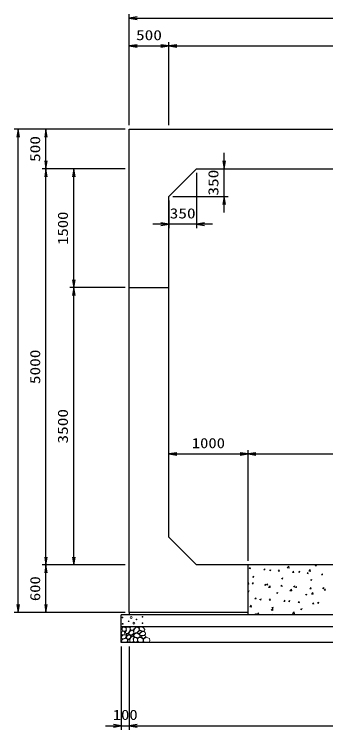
# Model space of a CAD drawing. Units: millimetres at full size. Extents: x 0 to 42050, y 0 to 29700.
# Drawn here: x 28325 to 32256, y 12120 to 21150 of the extents above; entities that cross this region are included whole.
import ezdxf
from ezdxf.enums import TextEntityAlignment as Align

# ---------------------------------------------------------------- set-up
doc = ezdxf.new("R2010")
doc.units = ezdxf.units.MM
for name, color, linetype, lineweight in [('D-DCR-HCHn', 4, 'Continuous', 9), ('D-STR-DIM', 7, 'Continuous', 25), ('D-STR-STRn', 1, 'Continuous', 25)]:
    doc.layers.add(name, color=color, linetype=linetype, lineweight=lineweight)
doc.styles.add('ＭＳ ゴシック', font='')
doc.styles.get('ＭＳ ゴシック').set_extended_font_data('MS Gothic')

# ---------------------------------------------------------------- blocks, each defined once
blk = doc.blocks.new('open_arrow')
at = {"color": 0, "linetype": 'Continuous', "lineweight": -2}
blk.add_lwpolyline([(7.5, 1.25), (0, 0), (7.5, -1.25)], dxfattribs=at)

msp = doc.modelspace()

# ---------------------------------------------------------------- linework, layer by layer
at = {"layer": 'D-DCR-HCHn'}
for p, q in [((31770.862, 14164.217), (31790.645, 14184.836)), ((31793.457, 14160.678), (31790.651, 14184.8)), ((32124.319, 14194.061), (32139.79, 14200)), ((32124.345, 14194.024), (32136.98, 14185.502)), ((32136.995, 14185.505), (32141.858, 14200)), ((31291.168, 14153.815), (31303.413, 14168.408)), ((31291.174, 14153.8), (31306.356, 14152.472)), ((31306.468, 14152.403), (31303.531, 14168.324)), ((31473.352, 14137.876), (31485.598, 14152.469)), ((31473.358, 14137.861), (31488.54, 14136.533)), ((31488.651, 14136.463), (31485.715, 14152.384)), ((31545.871, 14132.481), (31563.656, 14139.308)), ((31545.898, 14132.444), (31558.533, 14123.922)), ((31558.547, 14123.925), (31563.697, 14139.274)), ((31655.537, 14121.936), (31667.782, 14136.53)), ((31655.542, 14121.922), (31670.724, 14120.594)), ((31670.835, 14120.522), (31667.898, 14136.444)), ((31770.89, 14164.16), (31793.48, 14160.656)), ((31837.722, 14105.997), (31849.967, 14120.591)), ((31837.726, 14105.983), (31852.908, 14104.655)), ((31853.019, 14104.582), (31850.082, 14120.503)), ((31910.903, 14112.138), (31928.687, 14118.965)), ((31910.929, 14112.101), (31923.564, 14103.579)), ((31923.578, 14103.582), (31928.728, 14118.931)), ((32019.906, 14090.058), (32032.152, 14104.651)), ((32019.91, 14090.044), (32035.092, 14088.716)), ((32035.203, 14088.642), (32032.266, 14104.563)), ((32041.941, 14122.175), (32061.724, 14142.793)), ((32041.969, 14122.117), (32064.559, 14118.614)), ((32064.536, 14118.636), (32061.73, 14142.758)), ((32202.091, 14074.119), (32214.336, 14088.712)), ((32217.387, 14072.701), (32214.45, 14088.623)), ((31332.455, 14050.558), (31350.24, 14057.385)), ((31332.482, 14050.521), (31345.116, 14041.999)), ((31345.131, 14042.002), (31350.281, 14057.351)), ((31697.486, 14030.215), (31715.271, 14037.042)), ((31697.513, 14030.179), (31710.147, 14021.656)), ((31710.162, 14021.659), (31715.312, 14037.008)), ((32062.518, 14009.873), (32080.302, 14016.7)), ((32062.543, 14009.836), (32075.178, 14001.314)), ((32075.192, 14001.317), (32080.343, 14016.666)), ((32202.095, 14074.105), (32217.277, 14072.777)), ((31275, 13971.987), (31282.162, 13979.452)), ((31275, 13956.824), (31284.996, 13955.274)), ((31284.974, 13955.295), (31282.168, 13979.417)), ((31326.411, 13962.758), (31338.656, 13977.351)), ((31326.417, 13962.744), (31341.599, 13961.415)), ((31341.709, 13961.346), (31338.772, 13977.267)), ((31484.07, 13948.292), (31501.854, 13955.119)), ((31484.096, 13948.256), (31496.731, 13939.734)), ((31496.745, 13939.737), (31501.895, 13955.086)), ((31508.596, 13946.819), (31520.841, 13961.412)), ((31508.601, 13946.805), (31523.783, 13945.476)), ((31523.893, 13945.406), (31520.956, 13961.327)), ((31533.458, 13916.791), (31553.241, 13937.41)), ((31533.486, 13916.735), (31556.075, 13913.231)), ((31556.053, 13913.253), (31553.247, 13937.375)), ((31690.781, 13930.88), (31703.026, 13945.473)), ((31690.785, 13930.866), (31705.967, 13929.537)), ((31706.077, 13929.465), (31703.14, 13945.387)), ((31849.101, 13927.95), (31866.886, 13934.777)), ((31849.127, 13927.913), (31861.762, 13919.391)), ((31861.776, 13919.394), (31866.926, 13934.743)), ((31872.965, 13914.941), (31885.21, 13929.534)), ((31872.969, 13914.926), (31888.151, 13913.598)), ((31888.26, 13913.525), (31885.324, 13929.446)), ((32055.15, 13899.001), (32067.395, 13913.595)), ((32070.444, 13897.585), (32067.508, 13913.506)), ((32214.132, 13907.607), (32231.917, 13914.434)), ((32214.158, 13907.571), (32226.792, 13899.049)), ((32226.807, 13899.052), (32231.957, 13914.401)), ((31275, 13868.038), (31288.438, 13873.196)), ((31275, 13863.419), (31283.314, 13857.811)), ((31283.329, 13857.814), (31288.479, 13873.163)), ((31635.685, 13846.027), (31653.469, 13852.854)), ((31635.711, 13845.991), (31648.345, 13837.469)), ((31648.359, 13837.471), (31653.51, 13852.82)), ((31804.537, 13874.748), (31824.32, 13895.367)), ((31804.565, 13874.692), (31827.155, 13871.188)), ((31827.132, 13871.21), (31824.326, 13895.333)), ((32000.716, 13825.684), (32018.501, 13832.511)), ((32000.741, 13825.648), (32013.376, 13817.126)), ((32013.39, 13817.129), (32018.54, 13832.478)), ((32055.153, 13898.987), (32070.335, 13897.659)), ((32075.616, 13832.706), (32095.399, 13853.325)), ((32075.644, 13832.649), (32098.234, 13829.146)), ((32098.211, 13829.168), (32095.405, 13853.29)), ((32237.335, 13883.062), (32249.58, 13897.655)), ((32237.337, 13883.048), (32252.519, 13881.72)), ((32252.628, 13881.644), (32249.691, 13897.566)), ((31361.655, 13771.701), (31373.9, 13786.294)), ((31361.66, 13771.687), (31376.842, 13770.359)), ((31376.95, 13770.289), (31374.013, 13786.21)), ((31422.268, 13764.104), (31440.053, 13770.931)), ((31422.294, 13764.068), (31434.929, 13755.546)), ((31434.943, 13755.549), (31440.093, 13770.898)), ((31543.839, 13755.762), (31556.084, 13770.355)), ((31543.844, 13755.748), (31559.026, 13754.42)), ((31559.134, 13754.349), (31556.197, 13770.27)), ((31726.024, 13739.823), (31738.269, 13754.416)), ((31726.028, 13739.809), (31741.21, 13738.481)), ((31741.318, 13738.408), (31738.381, 13754.33)), ((31787.299, 13743.761), (31805.084, 13750.588)), ((31787.325, 13743.725), (31799.96, 13735.203)), ((31799.974, 13735.206), (31805.124, 13750.555)), ((31908.209, 13723.884), (31920.454, 13738.477)), ((31923.502, 13722.468), (31920.565, 13738.389)), ((32152.331, 13723.419), (32170.116, 13730.246)), ((32165.004, 13714.864), (32170.155, 13730.213)), ((31296.054, 13669.365), (31315.837, 13689.983)), ((31296.081, 13669.31), (31318.671, 13665.806)), ((31318.649, 13665.827), (31315.843, 13689.949)), ((31567.133, 13627.322), (31586.916, 13647.941)), ((31573.883, 13661.838), (31591.668, 13668.665)), ((31573.909, 13661.803), (31586.543, 13653.281)), ((31586.557, 13653.284), (31591.707, 13668.633)), ((31589.728, 13623.785), (31586.922, 13647.907)), ((31908.212, 13723.87), (31923.394, 13722.542)), ((31938.914, 13641.496), (31956.699, 13648.323)), ((31938.939, 13641.46), (31951.574, 13632.938)), ((31951.588, 13632.941), (31956.738, 13648.29)), ((32090.393, 13707.945), (32102.638, 13722.538)), ((32090.396, 13707.931), (32105.578, 13706.603)), ((32105.686, 13706.528), (32102.749, 13722.449)), ((32152.356, 13723.383), (32164.99, 13714.861)), ((31360.466, 13579.916), (31378.251, 13586.742)), ((31360.492, 13579.88), (31373.127, 13571.358)), ((31373.141, 13571.361), (31378.291, 13586.71)), ((31396.898, 13580.644), (31409.143, 13595.237)), ((31396.903, 13580.63), (31412.085, 13579.302)), ((31412.192, 13579.232), (31409.255, 13595.153)), ((31567.16, 13627.267), (31589.75, 13623.763)), ((31583.526, 13570), (31591.328, 13579.298)), ((31593.138, 13570), (31591.439, 13579.213)), ((31838.212, 13585.28), (31857.995, 13605.899)), ((31838.239, 13585.224), (31860.829, 13581.721)), ((31860.807, 13581.742), (31858.001, 13605.865))]:
    msp.add_line(p, q, dxfattribs=at)
for points in [[(29726.198, 13411.594), (29705.395, 13416.217), (29686.904, 13406.971), (29684.592, 13386.168), (29689.215, 13369.988), (29712.33, 13363.053), (29728.51, 13363.053), (29735.444, 13374.611), (29735.444, 13400.037)], [(29744.69, 13413.906), (29737.756, 13393.102), (29740.067, 13369.988), (29723.887, 13344.562), (29744.69, 13333.005), (29767.805, 13344.562), (29781.673, 13363.053), (29786.296, 13393.102), (29781.673, 13409.283), (29767.805, 13416.217)], [(29783.985, 13358.431), (29772.427, 13330.693), (29781.673, 13319.136), (29809.411, 13319.136), (29820.968, 13323.759), (29832.525, 13339.939), (29832.525, 13353.808), (29820.968, 13372.299), (29807.099, 13374.611)], [(29848.447, 13336.214), (29835.689, 13340.569), (29834.425, 13368.678), (29847.512, 13397.359), (29864.448, 13413.536), (29896.403, 13407.032), (29899.133, 13371.913), (29888.816, 13359.876), (29860.739, 13344.301)], [(29879.798, 13345.711), (29881.454, 13339.566), (29887.011, 13335.193), (29899.19, 13333.302), (29910.305, 13339.802), (29920.592, 13349.138), (29929.858, 13357.333), (29929.635, 13363.462), (29923.736, 13368.875), (29909.203, 13370.356), (29896.47, 13364.383), (29887.011, 13355.165), (29882.281, 13350.556)], [(29907.012, 13379.601), (29900.964, 13385.086), (29899.897, 13390.792), (29903.414, 13403.305), (29913.71, 13417.61), (29936.004, 13416.105), (29957.571, 13405.811), (29972.195, 13385.597), (29970.021, 13372.456), (29963.02, 13365.716), (29951.769, 13363.215), (29935.511, 13367.483), (29914.289, 13374.481)], [(29682.281, 13353.808), (29675.346, 13333.005), (29684.592, 13319.136), (29707.707, 13316.824), (29723.488, 13323.599), (29716.952, 13339.939), (29721.575, 13349.185), (29712.33, 13358.431), (29698.461, 13363.053)], [(29726.155, 13277.009), (29743.277, 13302.692), (29741.137, 13309.112), (29717.594, 13315.533), (29696.192, 13313.393), (29681.21, 13300.551), (29679.07, 13285.57), (29681.21, 13270.588), (29698.332, 13266.308)], [(29749.313, 13333.005), (29737.756, 13323.759), (29742.379, 13316.824), (29758.559, 13316.824), (29765.493, 13319.136), (29770.116, 13328.382), (29763.182, 13335.316)], [(29786.082, 13277.009), (29796.783, 13302.692), (29788.222, 13313.393), (29762.539, 13313.393), (29751.838, 13309.112), (29741.137, 13294.131), (29741.137, 13281.289), (29751.838, 13264.167), (29764.679, 13262.027)], [(29822.466, 13225.643), (29828.886, 13244.905), (29826.746, 13266.308), (29841.728, 13289.85), (29822.466, 13300.551), (29801.063, 13289.85), (29788.222, 13272.728), (29783.941, 13244.905), (29788.222, 13229.924), (29801.063, 13223.503)], [(29818.185, 13300.551), (29828.886, 13309.112), (29824.606, 13315.533), (29809.624, 13315.533), (29803.204, 13313.393), (29798.923, 13304.832), (29805.344, 13298.411)], [(29839.588, 13227.783), (29858.85, 13223.503), (29875.972, 13232.064), (29878.112, 13251.326), (29875.968, 13274.878), (29852.429, 13282.327), (29837.447, 13278.603), (29831.027, 13262.027), (29831.027, 13238.484)], [(29888.203, 13279.532), (29852.829, 13286.129), (29837.782, 13298.266), (29833.03, 13317.263), (29847.713, 13331.629), (29876.323, 13339.69), (29897.97, 13326.761), (29911.961, 13309.347), (29908.002, 13291.67)], [(29887.352, 13273.637), (29902.306, 13282.556), (29928.44, 13282.292), (29949.93, 13263.525), (29953.643, 13234.899), (29939.853, 13224.245), (29903.098, 13221.871), (29886.731, 13231.633), (29882.172, 13254.06)], [(29968.372, 13311.832), (29973.688, 13316.874), (29980.476, 13325.68), (29982.145, 13333.275), (29978.144, 13347.685), (29964.088, 13358.67), (29943.907, 13357.89), (29916.698, 13343.001), (29907.086, 13330.757), (29910.152, 13316.784), (29919.778, 13310.04), (29928.599, 13309.145), (29942.363, 13309.524), (29955.808, 13311.002)], [(29924.971, 13285.265), (29929.183, 13288.446), (29932.686, 13293.505), (29932.81, 13300.431), (29928.414, 13306.067), (29920.769, 13307.977), (29914.356, 13306.179), (29912.704, 13300.442), (29911.896, 13294.835), (29912.881, 13287.456), (29918.975, 13284.127)], [(29952.597, 13270.331), (29942.895, 13275.079), (29935.89, 13283.822), (29935.719, 13295.084), (29939.942, 13305.627), (29955.189, 13307.625), (29970.054, 13308.018), (29984.481, 13302.512), (29986.849, 13293.273), (29974.54, 13282.195), (29959.555, 13273.15)], [(29984.972, 13222.493), (29969.837, 13224.274), (29959.866, 13229.787), (29955.835, 13242.722), (29955.945, 13254.963), (29965.172, 13271.678), (29983.242, 13282.822), (30010.731, 13278.403), (30032.453, 13270.334), (30037.643, 13246.125), (30033.03, 13228.257), (30011.884, 13222.877)], [(29734.716, 13223.503), (29749.698, 13229.924), (29753.978, 13251.326), (29745.417, 13266.308), (29730.435, 13270.588), (29711.173, 13268.448), (29689.771, 13259.887), (29679.07, 13247.045), (29679.07, 13232.064), (29685.49, 13223.503), (29711.173, 13225.643)], [(29781.801, 13229.924), (29781.801, 13255.606), (29771.1, 13262.027), (29760.399, 13255.606), (29758.259, 13240.625), (29760.399, 13227.783), (29775.381, 13223.503)]]:
    msp.add_lwpolyline(points, close=True, dxfattribs=at)
msp.add_lwpolyline([(29818.432, 13418.547), (29801.093, 13416.446), (29789.258, 13408.701), (29789.626, 13389.819), (29795.514, 13376.087), (29810.025, 13376.185), (29830.107, 13379.153), (29839.799, 13393.689), (29849.082, 13403.492), (29851.884, 13414.345), (29839.099, 13418.547), (29818.082, 13418.547)], dxfattribs=at)
for centre, radius in [((29800.004, 13536.145), 11.25), ((29942.197, 13545.221), 4.5), ((29691.091, 13536.145), 4.5), ((29692.803, 13455.879), 4.5), ((29768.437, 13488.641), 4.5), ((29834.996, 13464.955), 11.25), ((29866.563, 13512.459), 4.5), ((29943.909, 13464.955), 4.5)]:
    msp.add_circle(centre, radius, dxfattribs=at)
at = {"layer": 'D-STR-DIM'}
for p, q in [((29775, 19750), (29775, 21150)), ((29775, 21100), (37275, 21100)), ((29775, 19750), (29775, 20800)), ((30275, 19750), (30275, 20800)), ((30275, 19750), (30275, 20800)), ((29775, 20750), (30275, 20750)), ((30275, 20750), (36775, 20750)), ((29725, 19700), (28325, 19700)), ((28375, 13600), (28375, 19700)), ((29725, 19700), (28675, 19700)), ((28725, 19200), (28725, 19700)), ((30975, 18650), (30975, 19400)), ((29725, 19200), (28675, 19200)), ((29725, 19200), (28675, 19200)), ((28725, 14200), (28725, 19200)), ((29725, 19200), (29025, 19200)), ((29075, 17700), (29075, 19200)), ((30625, 19150), (30625, 18450)), ((30675, 19200), (31025, 19200)), ((30275, 18800), (30275, 18450)), ((30325, 18850), (31025, 18850)), ((30825, 18500), (30075, 18500)), ((29725, 17700), (29025, 17700)), ((29725, 17700), (29025, 17700)), ((29075, 14200), (29075, 17700)), ((31275, 14250), (31275, 15650)), ((31275, 14250), (31275, 15650)), ((30275, 15600), (31275, 15600)), ((31275, 15600), (35775, 15600)), ((29725, 14200), (28675, 14200)), ((29725, 14200), (28675, 14200)), ((28725, 13600), (28725, 14200)), ((29725, 14200), (29025, 14200)), ((29725, 13600), (28325, 13600)), ((29725, 13600), (28675, 13600)), ((29675, 13170), (29675, 12120)), ((29775, 13170), (29775, 12120)), ((29775, 13170), (29775, 12120)), ((29475, 12170), (29975, 12170)), ((29775, 12170), (37275, 12170))]:
    msp.add_line(p, q, dxfattribs=at)
at = {"layer": 'D-STR-STRn'}
for p, q in [((29775, 19700), (37275, 19700)), ((29775, 13600), (29775, 19700)), ((30275, 18850), (30625, 19200)), ((30625, 19200), (36425, 19200)), ((30275, 14550), (30275, 18850)), ((29775, 17700), (30275, 17700)), ((30625, 14200), (30275, 14550)), ((36425, 14200), (30625, 14200)), ((31275, 13570), (31275, 14200)), ((37375, 13570), (29675, 13570)), ((29675, 13220), (29675, 13570)), ((31275, 13600), (29775, 13600)), ((29775, 13600), (29775, 13570)), ((37375, 13420), (29675, 13420)), ((37375, 13220), (29675, 13220))]:
    msp.add_line(p, q, dxfattribs=at)

# ---------------------------------------------------------------- block references
at = {"layer": 'D-STR-DIM', "xscale": 13.3, "yscale": 13.3}
for p in [(29775, 21100), (29775, 20750), (30275, 20750), (30625, 18500), (30275, 15600), (31275, 15600), (29775, 12170), (29775, 12170)]:
    msp.add_blockref('open_arrow', p, dxfattribs=at)
for p, rotation in [((30275, 20750), 180), ((28375, 19700), 270), ((28725, 19700), 270), ((28725, 19200), 90), ((30975, 19200), 90), ((28725, 19200), 270), ((29075, 19200), 270), ((30975, 18850), 270), ((30275, 18500), 180), ((29075, 17700), 90), ((29075, 17700), 270), ((31275, 15600), 180), ((28725, 14200), 90), ((29075, 14200), 90), ((28725, 14200), 270), ((28375, 13600), 90), ((28725, 13600), 90), ((29675, 12170), 180)]:
    msp.add_blockref('open_arrow', p, dxfattribs=dict(at, rotation=rotation))

# ---------------------------------------------------------------- texts
at = {"layer": 'D-STR-DIM', "style": 'ＭＳ ゴシック'}
for s, width, p in [('500', 1.25, (30025, 20887.5)), ('350', 1.25, (30450, 18637.5)), ('1000', 1.2, (30775, 15737.5)), ('100', 1.2, (29725, 12307.5))]:
    msp.add_text(s, height=128.3, dxfattribs=dict(at, width=width)).set_placement(p, align=Align.MIDDLE_CENTER)
for s, width, p in [('500', 1.25, (28587.5, 19450)), ('350', 1.25, (30837.5, 19025)), ('1500', 1.2, (28937.5, 18450)), ('5000', 1.25, (28587.5, 16700)), ('3500', 1.25, (28937.5, 15950)), ('600', 1.2, (28587.5, 13900))]:
    msp.add_text(s, height=128.3, rotation=90, dxfattribs=dict(at, width=width)).set_placement(p, align=Align.MIDDLE_CENTER)

doc.saveas('drawing.dxf')
